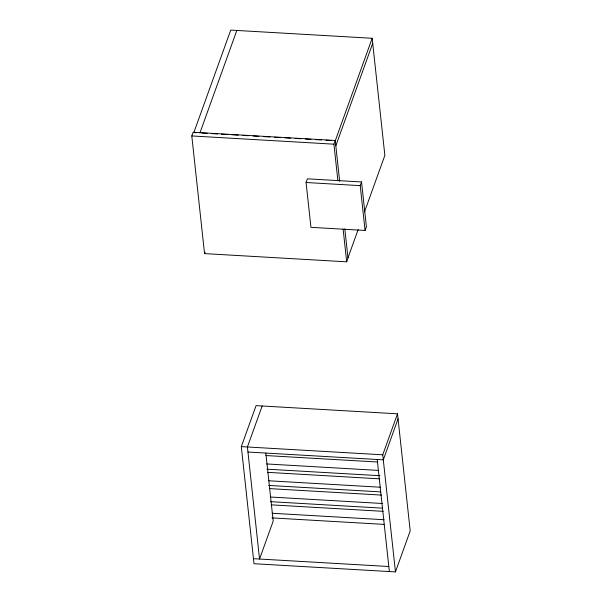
<?xml version="1.0" encoding="UTF-8"?>
<svg xmlns="http://www.w3.org/2000/svg" width="602" height="602" viewBox="0 0 602 602"><rect width="100%" height="100%" fill="white"/><g stroke="black" fill="none" stroke-linecap="round" stroke-linejoin="round"><path stroke-width="0.9" d="M344.826 228.903L347.994 258.13L346.669 261.825L204.552 253.608L191.797 135.954L193.129 132.259L335.246 140.477L339.663 181.285M199.924 132.937L236.819 30.454M204.552 253.608L205.079 252.125M306.079 182.511L307.411 178.824L361.546 181.954L366.407 226.773L365.075 230.461L310.941 227.33L306.079 182.511L360.222 185.642L361.546 181.954M337.865 180.585L333.914 144.171L335.246 140.477M335.276 140.763L372.171 38.28L230.732 30.1L193.836 132.583L196.448 132.733M335.818 145.804L372.713 43.321M241.312 446.631L256.068 405.635L397.508 413.815L410.203 530.904L395.446 571.9L254.006 563.72L241.312 446.631L382.752 454.803L397.508 413.815M262.163 405.989L247.407 446.985L259.545 559.032L273.195 521.114L265.836 453.186M347.964 257.852L358.145 229.58M364.503 211.912L384.859 155.369L372.171 38.28M398.057 418.857L383.301 459.853L247.949 452.027M201.79 133.042L207.389 133.366M212.062 133.636L217.661 133.96M221.393 134.178L227.925 134.555M231.665 134.765L238.196 135.149M242.862 135.412L248.46 135.743M253.133 136.007L258.732 136.33M263.398 136.601L269.937 136.978M274.602 137.248L280.201 137.572M284.866 137.843L290.473 138.167M295.138 138.437L300.737 138.761M305.402 139.032L311.008 139.355M315.674 139.626L321.272 139.95M325.938 140.221L331.544 140.544M191.797 135.954L333.914 144.171M265.851 455.548L377.86 462.027M266.761 463.954L378.771 470.433M266.912 469.176L379.854 475.708M267.672 472.359L379.681 478.831M268.582 480.765L380.592 487.236M268.673 485.423L380.682 491.902M269.433 488.606L381.442 495.085M270.343 497.011L382.353 503.483M270.433 501.669L382.443 508.148M271.193 504.852L383.203 511.331M272.104 513.258L384.114 519.729M271.946 517.901L383.963 524.38M253.457 558.679L388.809 566.505M360.222 185.642L365.075 230.461M382.752 454.803L395.446 571.9M377.206 459.499L389.351 571.546M343.125 229.136L346.669 261.825"/></g></svg>
